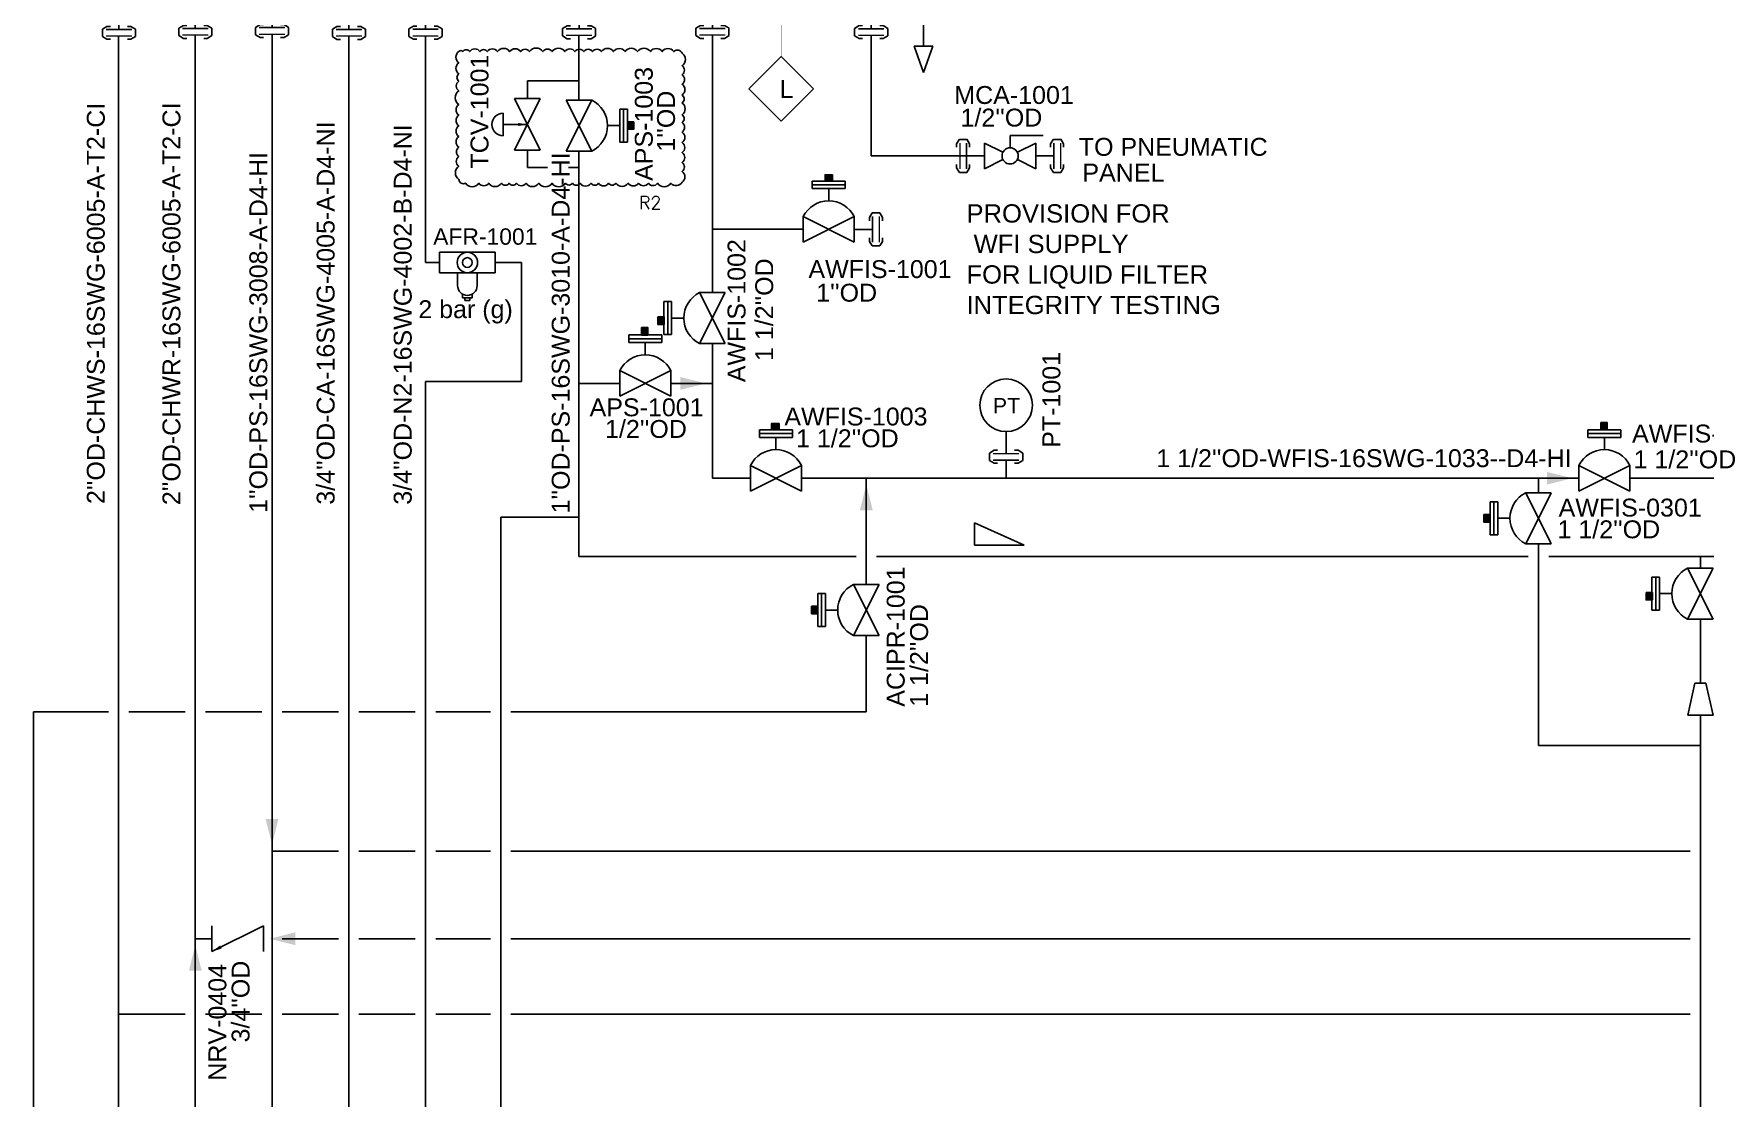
# Model space of a CAD drawing. Header units: millimetres. Extents: x -6754 to 5895, y -4820 to 1016.
# Drawn here: x -2354 to -2027, y -1287.6 to -1079.3 of the extents above; entities that cross this region are included whole.
import ezdxf
from ezdxf.enums import TextEntityAlignment as Align

# ---------------------------------------------------------------- set-up
doc = ezdxf.new("R2010")
doc.units = ezdxf.units.MM
doc.linetypes.add('ACAD_ISO02W100', pattern=[15, 12, -3])
doc.layers.get('0').update_dxf_attribs({"linetype": 'CONTINUOUS'})
for name, color, linetype in [('A---SIGLD-CONN-EL', 7, 'CONTINUOUS'), ('can_move', 7, 'CONTINUOUS'), ('E---INDID-TEXT-25-35', 2, 'CONTINUOUS'), ('P---PLINB-32002', 7, 'CONTINUOUS'), ('P---PLINB-32011', 7, 'CONTINUOUS'), ('P---PLINB-32013', 7, 'CONTINUOUS'), ('P---PLINB-62038', 7, 'CONTINUOUS'), ('P---PLINB-62042', 7, 'CONTINUOUS'), ('P---PLINB-CA046', 7, 'CONTINUOUS'), ('P---PLINB-CA048', 7, 'CONTINUOUS'), ('P---PLINB-CA052', 7, 'CONTINUOUS'), ('P---PLINB-CHWR035', 7, 'CONTINUOUS'), ('P---PLINB-CHWR037', 7, 'CONTINUOUS'), ('P---PLINB-CHWR039', 7, 'CONTINUOUS'), ('P---PLINB-CHWS028', 7, 'CONTINUOUS'), ('P---PLINB-CHWS030', 7, 'CONTINUOUS'), ('P---PLINB-N2042', 7, 'CONTINUOUS'), ('P---PLINB-P342', 7, 'CONTINUOUS'), ('P---PLINB-PS094', 7, 'CONTINUOUS'), ('P---PLINB-PS096', 7, 'CONTINUOUS'), ('P---PLINB-PS102', 7, 'CONTINUOUS'), ('P---PLINB-PS108', 7, 'CONTINUOUS'), ('P---PLINB-PS120', 7, 'CONTINUOUS'), ('P---PLINB-WFIS028', 7, 'CONTINUOUS'), ('P---PLINB-WFIS034', 7, 'CONTINUOUS'), ('P---PLINB-WFIS036', 7, 'CONTINUOUS'), ('P---PLIND-TEXT-25-35', 2, 'CONTINUOUS'), ('P---PREDD-TEXT-18-25', 3, 'CONTINUOUS'), ('P---PVL3D-TEXT-25-35', 2, 'CONTINUOUS'), ('P---PVLSD-TEXT-18-25', 3, 'CONTINUOUS'), ('P---PVLSD-TEXT-25-35', 2, 'CONTINUOUS'), ('P---TANKB-V03', 7, 'CONTINUOUS'), ('P---TANKB-V09', 7, 'CONTINUOUS'), ('P---TANKB-V10', 7, 'CONTINUOUS'), ('VALVE', 6, 'CONTINUOUS')]:
    doc.layers.add(name, color=color, linetype=linetype)
doc.styles.add('ROMANT', font='romant.shx')
doc.styles.get("Standard").update_dxf_attribs({"font": 'arial.ttf'})
doc.dimstyles.get("Standard").update_dxf_attribs({"dimtxt": 2.5, "dimasz": 2.5, "dimexe": 1.25, "dimexo": 0.625, "dimtad": 1, "dimdec": 4, "dimdsep": 46, "dimlunit": 6, "dimtxsty": 'STANDARD', "dimcen": 2.5, "dimadec": 0, "dimazin": 0, "dimtfac": 1, "dimtdec": 4, "dimtmove": 0, "dimatfit": 3, "dimfxl": 1, "dimtolj": 1, "dimtzin": 0, "dimarcsym": 0})

# ---------------------------------------------------------------- blocks, each defined once
blk = doc.blocks.new('ADV')
at = {"color": 6}
blk.add_arc((1709.4, 811.99), 5.59, 26.5651, 153.4349, dxfattribs=at)
at = {"layer": 'VALVE'}
for p, q in [((1706.18, 821.46), (1712.63, 821.46)), ((1706.18, 821.46), (1706.18, 819.98)), ((1706.18, 820.72), (1712.63, 820.72)), ((1712.63, 821.46), (1712.63, 819.98)), ((1706.18, 819.98), (1712.63, 819.98)), ((1709.4, 817.58), (1709.4, 819.98)), ((1704.4, 814.49), (1704.4, 809.49)), ((1714.4, 814.49), (1704.4, 809.49)), ((1704.4, 814.49), (1714.4, 809.49)), ((1714.4, 814.49), (1714.4, 809.49))]:
    blk.add_line(p, q, dxfattribs=at)
blk = doc.blocks.new('phi_15863337301')
at = {"color": 0, "linetype": 'ByBlock'}
blk.add_blockref('ADV', (-1709.4, -811.99), dxfattribs=at)
at = {"flags": 1}
blk.add_attdef('PHI_CONNECTIONPOINT', (-5, 0), '', height=0.1, rotation=180, dxfattribs=at)
for tag, p in [('PHI_INSERTPOINT', (0, 0)), ('PHI_CONNECTIONPOINT', (5, 0))]:
    blk.add_attdef(tag, p, '', height=0.1, dxfattribs=at)
for tag, p in [('PRJ_TAG_B', (-8.12, -5.93)), ('DNCALC', (-3.96, -9.44))]:
    blk.add_attdef(tag, p, '', height=2.5)
blk = doc.blocks.new('KLIHTUKUJHJ')
at = {"color": 6}
for p, q in [((13254.67, 592.87), (13254.67, 588.87)), ((13265.58, 592.87), (13254.67, 592.87)), ((13265.58, 588.87), (13265.58, 592.87)), ((13254.67, 588.87), (13265.58, 588.87)), ((13258.22, 588.87), (13258.22, 586.36)), ((13262.03, 588.87), (13262.03, 586.36)), ((13259.16, 583.95), (13259.16, 584.71)), ((13260.12, 583.95), (13259.16, 583.95)), ((13259.64, 583.42), (13259.64, 583.95)), ((13260.12, 583.42), (13259.64, 583.42)), ((13260.12, 583.95), (13261.08, 583.95)), ((13260.12, 583.42), (13260.6, 583.42)), ((13260.6, 583.42), (13260.6, 583.95)), ((13261.08, 583.95), (13261.08, 584.71))]:
    blk.add_line(p, q, dxfattribs=at)
for radius in [2, 0.957]:
    blk.add_circle((13260.12, 590.87), radius, dxfattribs=at)
blk.add_arc((13260.12, 586.36), 1.91, 180, 0, dxfattribs=at)
blk = doc.blocks.new('phi_15863494286')
at = {"color": 0, "linetype": 'ByBlock'}
blk.add_blockref('KLIHTUKUJHJ', (-13254.67, -590.87), dxfattribs=at)
for tag, p in [('CODE', (0.89, 7.27)), ('PRESSURE', (0.89, 3.31))]:
    blk.add_attdef(tag, p, '', height=3.2)
at = {"flags": 1}
for p, rotation in [((0, 0), 180), ((5.45, -7.45), 270)]:
    blk.add_attdef('PHI_CONNECTIONPOINT', p, '', height=0.1, rotation=rotation, dxfattribs=at)
blk.add_attdef('PHI_CONNECTIONPOINT', (10.9, 0), '', height=0.1, dxfattribs=at)
blk = doc.blocks.new('A$C66D9105F')
at = {"color": 5}
for p, q in [((0, 0), (0, 4.35)), ((9.77, 0), (0, 4.35)), ((0, 0), (9.77, 0))]:
    blk.add_line(p, q, dxfattribs=at)
blk = doc.blocks.new('phi_15863337230')
at = {"color": 0, "linetype": 'ByBlock'}
blk.add_blockref('ADV', (-1709.4, -811.99), dxfattribs=at)
at = {"flags": 1}
blk.add_attdef('PHI_CONNECTIONPOINT', (-5, 0), '', height=0.1, rotation=180, dxfattribs=at)
for tag, p in [('PHI_INSERTPOINT', (0, 0)), ('PHI_CONNECTIONPOINT', (5, 0))]:
    blk.add_attdef(tag, p, '', height=0.1, dxfattribs=at)
for tag, p in [('PRJ_TAG_B', (-8.12, -5.93)), ('DNCALC', (-3.96, -9.44))]:
    blk.add_attdef(tag, p, '', height=2.5)
blk = doc.blocks.new('rgyjryjyfrjfhjgfgj')
at = {"color": 0, "linetype": 'ByBlock'}
for p, q in [((716.48, 396.87), (717.39, 397.41)), ((717.39, 397.41), (718.05, 397.41)), ((722.07, 397.41), (721.4, 397.41)), ((722.97, 396.87), (722.07, 397.41)), ((722.97, 395.42), (722.97, 396.87)), ((716.48, 395.42), (717.39, 394.88)), ((717.39, 394.88), (718.05, 394.88)), ((722.07, 394.88), (721.4, 394.88)), ((722.97, 395.42), (722.07, 394.88))]:
    blk.add_line(p, q, dxfattribs=at)
at = {"color": 6, "linetype": 'ByBlock'}
blk.add_line((719.73, 391.95), (719.73, 395.48), dxfattribs=at)
at = {"color": 1, "linetype": 'ByBlock', "lineweight": 15}
blk.add_lwpolyline([(717.23, 396.8), (722.23, 396.8)], dxfattribs=at)
at = {"color": 6, "linetype": 'ByBlock'}
blk.add_lwpolyline([(717.23, 395.48), (722.23, 395.48)], dxfattribs=at)
blk = doc.blocks.new('phi_15825218758')
at = {"color": 0, "linetype": 'ByBlock'}
blk.add_line((-3.24, 3.47), (-3.24, 4.92), dxfattribs=at)
blk.add_blockref('rgyjryjyfrjfhjgfgj', (-719.73, -391.95), dxfattribs=at)
at = {"flags": 1}
for p, rotation in [((0, 4.85), 90), ((0, 0), 270)]:
    blk.add_attdef('PHI_CONNECTIONPOINT', p, '', height=0.1, rotation=rotation, dxfattribs=at)
blk = doc.blocks.new('phi_158253606254')
at = {"color": 0, "linetype": 'ByBlock'}
blk.add_line((0, 4.27), (0, 0), dxfattribs=at)
blk.add_circle((0, 9.41), 5.14, dxfattribs=at)
blk.add_text('PT', height=3, rotation=359.9879, dxfattribs=at).set_placement((-2.61, 7.83))
blk.add_attdef('PLANT_BMK', (1.5, 15.32), '', height=3.2, rotation=90)
at = {"flags": 1}
for tag in ['PHI_CONNECTIONPOINT', 'PHI_INSERTPOINT']:
    blk.add_attdef(tag, (0, 0), '', height=0.1, rotation=269.9879, dxfattribs=at)
blk = doc.blocks.new('phi_16777523530')
at = {"color": 0, "linetype": 'ByBlock'}
blk.add_blockref('ADV', (-1709.4, -811.99), dxfattribs=at)
at = {"flags": 1}
blk.add_attdef('PHI_CONNECTIONPOINT', (-5, 0), '', height=0.1, rotation=180, dxfattribs=at)
for tag, p in [('PHI_INSERTPOINT', (0, 0)), ('PHI_CONNECTIONPOINT', (5, 0))]:
    blk.add_attdef(tag, p, '', height=0.1, dxfattribs=at)
at = {"color": 7}
for tag, p in [('PRJ_TAG_B', (-12.54, -6.47)), ('DNCALC', (-8.39, -11.88))]:
    blk.add_attdef(tag, p, '', height=3.5, dxfattribs=at)
blk = doc.blocks.new('phi_16777585356')
at = {"color": 0, "linetype": 'ByBlock'}
blk.add_blockref('ADV', (-1709.4, -811.99), dxfattribs=at)
at = {"flags": 1}
blk.add_attdef('PHI_CONNECTIONPOINT', (-5, 0), '', height=0.1, rotation=180, dxfattribs=at)
for tag, p in [('PHI_INSERTPOINT', (0, 0)), ('PHI_CONNECTIONPOINT', (5, 0))]:
    blk.add_attdef(tag, p, '', height=0.1, dxfattribs=at)
at = {"color": 7}
for tag, p in [('PRJ_TAG_B', (-12.54, -6.47)), ('DNCALC', (-8.39, -11.88))]:
    blk.add_attdef(tag, p, '', height=3.5, dxfattribs=at)
blk = doc.blocks.new('phi_16777588337')
at = {"color": 0, "linetype": 'ByBlock'}
blk.add_blockref('ADV', (-1709.4, -811.99), dxfattribs=at)
at = {"flags": 1}
blk.add_attdef('PHI_CONNECTIONPOINT', (-5, 0), '', height=0.1, rotation=180, dxfattribs=at)
for tag, p in [('PHI_INSERTPOINT', (0, 0)), ('PHI_CONNECTIONPOINT', (5, 0))]:
    blk.add_attdef(tag, p, '', height=0.1, dxfattribs=at)
at = {"color": 7}
for tag, p in [('PRJ_TAG_B', (-12.54, -6.47)), ('DNCALC', (-8.39, -11.88))]:
    blk.add_attdef(tag, p, '', height=3.5, dxfattribs=at)
blk = doc.blocks.new('phi_16777588438')
at = {"color": 0, "linetype": 'ByBlock'}
blk.add_blockref('ADV', (-1709.4, -811.99), dxfattribs=at)
at = {"flags": 1}
blk.add_attdef('PHI_CONNECTIONPOINT', (-5, 0), '', height=0.1, rotation=180, dxfattribs=at)
for tag, p in [('PHI_INSERTPOINT', (0, 0)), ('PHI_CONNECTIONPOINT', (5, 0))]:
    blk.add_attdef(tag, p, '', height=0.1, dxfattribs=at)
at = {"color": 7}
for tag, p in [('PRJ_TAG_B', (-12.54, -6.47)), ('DNCALC', (-8.39, -11.88))]:
    blk.add_attdef(tag, p, '', height=3.5, dxfattribs=at)
blk = doc.blocks.new('A$C25422821')
at = {"color": 6}
blk.add_line((15.86, 9.01), (15.86, 3.61), dxfattribs=at)
at = {"layer": 'VALVE', "color": 6}
for p, q in [((0, 12.63), (0, 0)), ((0, 12.63), (15.86, 9.01)), ((15.86, 3.61), (0, 0))]:
    blk.add_line(p, q, dxfattribs=at)
blk = doc.blocks.new('phi_15825407484')
at = {"color": 0, "linetype": 'ByBlock', "xscale": 0.3945994, "yscale": 0.3945994, "zscale": 0.3945994}
blk.add_blockref('A$C25422821', (-6.26, -2.49), dxfattribs=at)
at = {"flags": 1}
for tag in ['PHI_CONNECTIONPOINT', 'PHI_INSERTPOINT']:
    blk.add_attdef(tag, (-6.26, 0), '', height=0.1, rotation=180, dxfattribs=at)
blk.add_attdef('PHI_CONNECTIONPOINT', (0, 0), '', height=0.1, dxfattribs=at)
blk.add_attdef('SPECRED', (-9.78, -6.17), '', height=2.5)
blk = doc.blocks.new('A$C62b4f8cb')
for p, q in [((6.32, 12.61), (0, 6.31)), ((6.32, 12.61), (12.65, 6.31)), ((6.32, 0), (0, 6.31)), ((6.32, 0), (12.65, 6.31))]:
    blk.add_line(p, q)
blk = doc.blocks.new('1')
at = {"layer": 'VALVE'}
for p, q in [((3959.69, 2198.34), (3959.69, 2185.72)), ((3984.95, 2198.34), (3959.69, 2185.72)), ((3959.69, 2198.34), (3984.95, 2185.72)), ((3984.95, 2198.34), (3984.95, 2185.72))]:
    blk.add_line(p, q, dxfattribs=at)
blk = doc.blocks.new('A$C6E826E96')
at = {"color": 6}
blk.add_arc((12.63, 18.17), 5.52, 0, 180, dxfattribs=at)
at = {"layer": 'VALVE', "color": 6}
for p, q in [((12.63, 18.17), (7.1, 18.17)), ((12.63, 6.31), (12.63, 18.17)), ((12.63, 18.17), (18.15, 18.17))]:
    blk.add_line(p, q, dxfattribs=at)
at = {"color": 6}
blk.add_blockref('1', (-3959.69, -2185.72), dxfattribs=at)
blk = doc.blocks.new('A$C78A36761')
blk.add_solid([(11.88, 10.81), (13.38, 10.81), (12.63, 6.31)])
blk.add_blockref('A$C6E826E96', (0, 0))
blk = doc.blocks.new('MBV')
at = {"color": 6}
for p, q in [((3292.67, 992.06), (3292.67, 994.45)), ((3292.67, 994.45), (3299.13, 994.45))]:
    blk.add_line(p, q, dxfattribs=at)
blk.add_circle((3292.67, 990.47), 1.58, dxfattribs=at)
at = {"layer": 'VALVE'}
for p, q in [((3287.67, 992.97), (3287.67, 987.97)), ((3287.67, 992.97), (3291.25, 991.18)), ((3297.67, 992.97), (3294.09, 991.18)), ((3297.67, 992.97), (3297.67, 987.97)), ((3291.25, 989.76), (3287.67, 987.97)), ((3294.09, 989.76), (3297.67, 987.97))]:
    blk.add_line(p, q, dxfattribs=at)
blk = doc.blocks.new('phi_15863301206')
at = {"color": 0, "linetype": 'ByBlock'}
blk.add_blockref('MBV', (-3292.67, -990.47), dxfattribs=at)
at = {"flags": 1}
blk.add_attdef('PHI_CONNECTIONPOINT', (-5, 0), '', height=0.1, rotation=180, dxfattribs=at)
for tag, p in [('PHI_INSERTPOINT', (0, 0)), ('PHI_CONNECTIONPOINT', (5, 0))]:
    blk.add_attdef(tag, p, '', height=0.1, dxfattribs=at)
for tag, p in [('PRJ_TAG_B', (-9.97, -5.83)), ('DNCALC', (-5.85, -9.37))]:
    blk.add_attdef(tag, p, '', height=2.5)
blk = doc.blocks.new('A$C73A0612B')
at = {"layer": 'VALVE'}
for p, q in [((0, 12.63), (0, 0)), ((25.25, 12.63), (25.25, 0))]:
    blk.add_line(p, q, dxfattribs=at)
at = {"color": 6}
blk.add_leader([(25.25, 12.63), (0, 0)], dimstyle='STANDARD', override={"dimasz": 5}, dxfattribs=at)
blk = doc.blocks.new('phi_15826258899')
at = {"color": 0, "linetype": 'ByBlock', "xscale": 0.4, "yscale": 0.4, "zscale": 0.4}
blk.add_blockref('A$C73A0612B', (-5.05, -2.53), dxfattribs=at)
at = {"flags": 1}
blk.add_attdef('PHI_CONNECTIONPOINT', (-5.05, 0), '', height=0.1, rotation=180, dxfattribs=at)
for tag, p in [('PHI_INSERTPOINT', (0, 0)), ('PHI_CONNECTIONPOINT', (5.05, 0))]:
    blk.add_attdef(tag, p, '', height=0.1, dxfattribs=at)
for tag, p in [('TAG_PRJ', (-5.8, -5.6)), ('CODE', (-3.82, -8.78)), ('DNCALC', (-3.82, -12.17))]:
    blk.add_attdef(tag, p, '', height=2.5)

msp = doc.modelspace()

# ---------------------------------------------------------------- hatches: boundary and pattern name
h = msp.add_hatch(color=1)
h.dxf.hatch_style = 1
h.paths.add_polyline_path([(-2237.86, -1098.03), (-2237.86, -1096.58), (-2236.62, -1096.58), (-2236.62, -1098.03)])
h = msp.add_hatch(color=1)
h.dxf.hatch_style = 1
h.paths.add_polyline_path([(-2199.2, -1106.91), (-2199.2, -1108.15), (-2197.75, -1108.15), (-2197.75, -1106.91)])
h = msp.add_hatch(color=1)
h.dxf.hatch_style = 1
h.paths.add_polyline_path([(-2235.09, -1138.26), (-2233.85, -1138.26), (-2233.85, -1136.81), (-2235.09, -1136.81)])
h = msp.add_hatch(color=1)
h.dxf.hatch_style = 1
h.paths.add_polyline_path([(-2230.69, -1136.17), (-2230.69, -1134.73), (-2231.93, -1134.73), (-2231.93, -1136.17)])
h = msp.add_hatch(color=1)
h.dxf.hatch_style = 1
h.paths.add_polyline_path([(-2209.65, -1155.56), (-2209.65, -1156.8), (-2208.2, -1156.8), (-2208.2, -1155.56)])
h = msp.add_hatch(color=1)
h.dxf.hatch_style = 1
h.paths.add_polyline_path([(-2047.54, -1156.8), (-2046.3, -1156.8), (-2046.3, -1155.36), (-2047.54, -1155.36)])
h = msp.add_hatch(color=1)
h.dxf.hatch_style = 1
h.paths.add_polyline_path([(-2070.4, -1174.83), (-2069.16, -1174.83), (-2069.16, -1173.38), (-2070.4, -1173.38)])
h = msp.add_hatch(color=1)
h.dxf.hatch_style = 1
h.paths.add_polyline_path([(-2038.67, -1190.07), (-2037.43, -1190.07), (-2037.43, -1188.62), (-2038.67, -1188.62)])
h = msp.add_hatch(color=1)
h.dxf.hatch_style = 1
h.paths.add_polyline_path([(-2201.84, -1192.76), (-2200.61, -1192.76), (-2200.61, -1191.31), (-2201.84, -1191.31)])

# ---------------------------------------------------------------- linework, layer by layer
at = {"color": 1}
msp.add_lwpolyline([(-2270.81, -1082.82, 0.520567), (-2270.81, -1085.02, 0.520567), (-2270.81, -1087.17, 0.520567), (-2270.81, -1088.62, 0.520567), (-2270.81, -1090.52, 0.520567), (-2270.81, -1093.18, 0.520567), (-2270.81, -1095.25, 0.520567), (-2270.81, -1097.33, 0.520567), (-2270.81, -1099.44, 0.520567), (-2270.81, -1101.52, 0.520567), (-2270.81, -1103.37, 0.520567), (-2270.81, -1105.26, 0.520567), (-2270.81, -1107.84, 0.520567), (-2269.5, -1108.58, 0.520567), (-2266.88, -1108.58, 0.520567), (-2264.96, -1108.58, 0.520567), (-2262.48, -1108.58, 0.520567), (-2260.98, -1108.58, 0.520567), (-2259.52, -1108.58, 0.520567), (-2257.67, -1108.58, 0.520567), (-2255.18, -1108.58, 0.520567), (-2252.59, -1108.58, 0.520567), (-2249.95, -1108.58, 0.520567), (-2248.58, -1108.58, 0.520567), (-2247.1, -1108.58, 0.520567), (-2244.96, -1108.58, 0.520567), (-2243.49, -1108.58, 0.520567), (-2241.53, -1108.58, 0.520567), (-2240.11, -1108.58, 0.520567), (-2237.69, -1108.58, 0.520567), (-2235.66, -1108.58, 0.520567), (-2233.75, -1108.58, 0.520567), (-2231.96, -1108.58, 0.520567), (-2229.37, -1108.58, 0.520567), (-2227.15, -1108.36, 0.520567), (-2227.15, -1106.28, 0.520567), (-2227.15, -1104.52, 0.520567), (-2227.15, -1102.57, 0.520567), (-2227.15, -1100.63, 0.520567), (-2227.15, -1098.56, 0.520567), (-2227.15, -1096.71, 0.520567), (-2227.15, -1095.19, 0.520567), (-2227.15, -1092.9, 0.520567), (-2227.15, -1091.33, 0.520567), (-2227.15, -1089.22, 0.520567), (-2227.15, -1087.38, 0.520567), (-2227.15, -1085.6, 0.520567), (-2227.15, -1083.14, 0.520567), (-2228.78, -1082.82, 0.520567), (-2231.05, -1082.82, 0.520567), (-2233.35, -1082.82, 0.520567), (-2235.88, -1082.82, 0.520567), (-2238.3, -1082.82, 0.520567), (-2240.56, -1082.82, 0.520567), (-2242.9, -1082.82, 0.520567), (-2244.66, -1082.82, 0.520567), (-2246.36, -1082.82, 0.520567), (-2248.1, -1082.82, 0.520567), (-2250.06, -1082.82, 0.520567), (-2252.58, -1082.82, 0.520567), (-2254.37, -1082.82, 0.520567), (-2257, -1082.82, 0.520567), (-2258.71, -1082.82, 0.520567), (-2260.87, -1082.82, 0.520567), (-2263.24, -1082.82, 0.520567), (-2265.24, -1082.82, 0.520567), (-2266.69, -1082.82, 0.520567), (-2268.68, -1082.82, 0.520567), (-2270.04, -1082.82, 0.520567)], format="xyb", close=True, dxfattribs=at)
for points in [[(-2236.62, -1096.58), (-2237.86, -1096.58), (-2237.86, -1098.03), (-2236.62, -1098.03)], [(-2197.75, -1106.91), (-2197.75, -1108.15), (-2199.2, -1108.15), (-2199.2, -1106.91)], [(-2235.09, -1136.81), (-2233.85, -1136.81), (-2233.85, -1138.26), (-2235.09, -1138.26)], [(-2231.93, -1134.73), (-2230.69, -1134.73), (-2230.69, -1136.17), (-2231.93, -1136.17)], [(-2208.2, -1155.56), (-2208.2, -1156.8), (-2209.65, -1156.8), (-2209.65, -1155.56)], [(-2047.54, -1155.36), (-2046.3, -1155.36), (-2046.3, -1156.8), (-2047.54, -1156.8)], [(-2070.4, -1173.38), (-2069.16, -1173.38), (-2069.16, -1174.83), (-2070.4, -1174.83)], [(-2038.67, -1188.62), (-2037.43, -1188.62), (-2037.43, -1190.07), (-2038.67, -1190.07)], [(-2201.84, -1191.31), (-2200.61, -1191.31), (-2200.61, -1192.76), (-2201.84, -1192.76)]]:
    msp.add_lwpolyline(points, close=True, dxfattribs=at)
at = {"layer": 'A---SIGLD-CONN-EL', "color": 5, "linetype": 'ACAD_ISO02W100', "const_width": 0.1}
msp.add_lwpolyline([(-2207.78, -1020.18), (-2207.78, -1083.8)], dxfattribs=at)
at = {"layer": 'can_move'}
for p, q in [((-2179.94, -1076.39), (-2179.94, -1081.78)), ((-2181.76, -1081.78), (-2178.12, -1081.78)), ((-2181.76, -1081.78), (-2179.94, -1086.94)), ((-2178.12, -1081.78), (-2179.94, -1086.94))]:
    msp.add_line(p, q, dxfattribs=at)
at = {"layer": 'P---PLINB-32002', "color": 32, "linetype": 'Continuous', "ltscale": 0.1}
for p, q in [((-2247.33, -1088.56), (-2257.4, -1088.56)), ((-2257.4, -1088.56), (-2257.4, -1092.03)), ((-2257.4, -1102.13), (-2257.4, -1105.47)), ((-2257.4, -1105.47), (-2253.5, -1105.47)), ((-2249.35, -1105.47), (-2247.33, -1105.47))]:
    msp.add_line(p, q, dxfattribs=at)
msp.add_lwpolyline([(-2247.33, -1079.72), (-2247.33, -1092.31)], dxfattribs=at)
at = {"layer": 'P---PLINB-32011', "color": 32, "linetype": 'Continuous', "ltscale": 0.1}
for points in [[(-2247.33, -1079.72), (-2247.33, -1092.31)], [(-2247.32, -1097.08), (-2247.32, -1097.31)], [(-2247.33, -1102.31), (-2247.33, -1147.72)], [(-2247.33, -1147.72), (-2247.33, -1173.88)], [(-2247.33, -1173.88), (-2247.33, -1181.58)], [(-2247.33, -1181.58), (-2193.14, -1181.58)], [(-2189.14, -1181.58), (-2061.7, -1181.58)], [(-2057.7, -1181.58), (-2028.05, -1181.58)], [(-2028.05, -1181.58), (-1626.53, -1181.58)]]:
    msp.add_lwpolyline(points, dxfattribs=at)
at = {"layer": 'P---PLINB-32013', "color": 32, "linetype": 'Continuous', "ltscale": 0.1}
for points in [[(-2028.05, -1183.84), (-2028.05, -1181.58)], [(-2028.05, -1206.36), (-2028.05, -1193.84)], [(-2028.05, -1213.61), (-2028.05, -1212.62)]]:
    msp.add_lwpolyline(points, dxfattribs=at)
at = {"layer": 'P---PLINB-62038', "color": 62, "linetype": 'Continuous', "ltscale": 0.1}
for points in [[(-2191.14, -1211.96), (-2191.14, -1197.04)], [(-2353.98, -1742.25), (-2353.98, -1211.96)], [(-2353.98, -1211.96), (-2339.33, -1211.96)], [(-2335.33, -1211.96), (-2324.33, -1211.96)], [(-2320.33, -1211.96), (-2309.33, -1211.96)], [(-2305.33, -1211.96), (-2294.33, -1211.96)], [(-2290.33, -1211.96), (-2279.33, -1211.96)], [(-2275.33, -1211.96), (-2264.61, -1211.96)], [(-2260.61, -1211.96), (-2191.14, -1211.96)]]:
    msp.add_lwpolyline(points, dxfattribs=at)
at = {"layer": 'P---PLINB-62042', "color": 62, "linetype": 'Continuous', "ltscale": 0.1}
msp.add_lwpolyline([(-2191.14, -1187.04), (-2191.14, -1166.27)], dxfattribs=at)
at = {"layer": 'P---PLINB-62042', "color": 62, "linetype": 'ByBlock'}
msp.add_solid([(-2191.14, -1167.52), (-2189.89, -1172.52), (-2192.39, -1172.52)], dxfattribs=at)
at = {"layer": 'P---PLINB-CA046', "color": 152, "linetype": 'Continuous', "ltscale": 0.1}
msp.add_lwpolyline([(-2292.33, -1079.85), (-2292.33, -1336.39)], dxfattribs=at)
at = {"layer": 'P---PLINB-CA052', "color": 152, "linetype": 'Continuous', "ltscale": 0.1}
for points in [[(-2190.21, -1079.67), (-2190.21, -1103.23)], [(-2190.21, -1103.23), (-2171.56, -1103.23)]]:
    msp.add_lwpolyline(points, dxfattribs=at)
at = {"layer": 'P---PLINB-CHWR035', "color": 5, "linetype": 'Continuous', "ltscale": 0.1}
msp.add_lwpolyline([(-2322.33, -1256.33), (-2322.33, -1079.65)], dxfattribs=at)
at = {"layer": 'P---PLINB-CHWR037', "color": 5, "linetype": 'Continuous', "ltscale": 0.1}
for points in [[(-2319.14, -1256.33), (-2322.33, -1256.33)], [(-2309.03, -1256.33), (-2309.03, -1256.33)], [(-2294.33, -1256.33), (-2305.33, -1256.33)], [(-2279.33, -1256.33), (-2290.33, -1256.33)], [(-2264.61, -1256.33), (-2275.33, -1256.33)], [(-2030.06, -1256.36), (-2260.61, -1256.33)]]:
    msp.add_lwpolyline(points, dxfattribs=at)
at = {"layer": 'P---PLINB-CHWR037', "color": 5, "linetype": 'ByBlock'}
msp.add_solid([(-2307.78, -1256.33), (-2302.78, -1255.08), (-2302.78, -1257.58)], dxfattribs=at)
at = {"layer": 'P---PLINB-CHWR039', "color": 5, "linetype": 'Continuous', "ltscale": 0.1}
msp.add_lwpolyline([(-2322.33, -1328.86), (-2322.33, -1256.33)], dxfattribs=at)
at = {"layer": 'P---PLINB-CHWR039', "color": 5, "linetype": 'ByBlock'}
msp.add_solid([(-2322.33, -1257.58), (-2321.08, -1262.58), (-2323.58, -1262.58)], dxfattribs=at)
at = {"layer": 'P---PLINB-CHWS028', "color": 5, "linetype": 'Continuous', "ltscale": 0.1}
for points in [[(-2337.33, -1079.81), (-2337.33, -1271.05)], [(-2337.33, -1271.05), (-2337.33, -1328.74)]]:
    msp.add_lwpolyline(points, dxfattribs=at)
at = {"layer": 'P---PLINB-CHWS030', "color": 5, "linetype": 'Continuous', "ltscale": 0.1}
for points in [[(-2337.33, -1271.05), (-2324.33, -1271.05)], [(-2320.33, -1271.05), (-2309.33, -1271.05)], [(-2305.33, -1271.05), (-2294.33, -1271.05)], [(-2290.33, -1271.05), (-2279.33, -1271.05)], [(-2275.33, -1271.05), (-2264.61, -1271.05)], [(-2260.61, -1271.05), (-2030.06, -1271.05)]]:
    msp.add_lwpolyline(points, dxfattribs=at)
at = {"layer": 'P---PLINB-N2042', "color": 150, "linetype": 'Continuous', "ltscale": 0.1}
for points in [[(-2277.33, -1079.79), (-2277.33, -1124.08)], [(-2277.33, -1124.08), (-2274.59, -1124.08)], [(-2263.69, -1124.08), (-2258.57, -1124.08)], [(-2258.57, -1124.08), (-2258.57, -1147.34)], [(-2258.57, -1147.34), (-2277.33, -1147.34)], [(-2277.33, -1147.34), (-2277.33, -1318.34)]]:
    msp.add_lwpolyline(points, dxfattribs=at)
at = {"layer": 'P---PLINB-P342', "color": 92, "linetype": 'Continuous', "ltscale": 0.1}
msp.add_lwpolyline([(-2221.23, -1117.54), (-2203.48, -1117.54)], dxfattribs=at)
at = {"layer": 'P---PLINB-PS094', "color": 32, "linetype": 'Continuous', "ltscale": 0.1}
for points in [[(-2307.33, -1079.47), (-2307.33, -1239.18)], [(-2307.33, -1239.18), (-2307.33, -1685.68)]]:
    msp.add_lwpolyline(points, dxfattribs=at)
at = {"layer": 'P---PLINB-PS094', "color": 32, "linetype": 'ByBlock'}
msp.add_solid([(-2307.33, -1237.93), (-2308.58, -1232.93), (-2306.08, -1232.93)], dxfattribs=at)
at = {"layer": 'P---PLINB-PS096', "color": 32, "linetype": 'Continuous', "ltscale": 0.1}
for points in [[(-2307.33, -1239.18), (-2294.33, -1239.18)], [(-2290.33, -1239.18), (-2279.33, -1239.18)], [(-2275.33, -1239.18), (-2264.61, -1239.18)], [(-2260.61, -1239.18), (-2030.06, -1239.18)]]:
    msp.add_lwpolyline(points, dxfattribs=at)
at = {"layer": 'P---PLINB-PS102', "color": 32, "linetype": 'Continuous', "ltscale": 0.1}
msp.add_lwpolyline([(-2028.06, -1212.62), (-2028.06, -1516.34)], dxfattribs=at)
at = {"layer": 'P---PLINB-PS108', "color": 32, "linetype": 'Continuous', "ltscale": 0.1}
for points in [[(-2247.33, -1173.88), (-2262.61, -1173.88)], [(-2262.61, -1173.88), (-2262.61, -1299.2)]]:
    msp.add_lwpolyline(points, dxfattribs=at)
at = {"layer": 'P---PLINB-PS120', "color": 32, "linetype": 'Continuous', "ltscale": 0.1}
for points in [[(-2247.33, -1147.72), (-2239.35, -1147.72)], [(-2229.35, -1147.72), (-2221.23, -1147.72)]]:
    msp.add_lwpolyline(points, dxfattribs=at)
at = {"layer": 'P---PLINB-PS120', "color": 32, "linetype": 'ByBlock'}
msp.add_solid([(-2222.48, -1147.72), (-2227.48, -1148.97), (-2227.48, -1146.47)], dxfattribs=at)
at = {"layer": 'P---PLINB-WFIS028', "color": 92, "linetype": 'Continuous', "ltscale": 0.1}
for points in [[(-2221.23, -1079.65), (-2221.23, -1117.54)], [(-2221.23, -1117.54), (-2221.23, -1129.95)], [(-2221.23, -1139.95), (-2221.23, -1147.72)], [(-2221.23, -1147.72), (-2221.23, -1166.27)], [(-2221.23, -1166.27), (-2213.81, -1166.27)], [(-2203.81, -1166.27), (-2202.19, -1166.27)]]:
    msp.add_lwpolyline(points, dxfattribs=at)
at = {"layer": 'P---PLINB-WFIS034', "color": 92, "linetype": 'Continuous', "ltscale": 0.1}
for points in [[(-2202.19, -1166.27), (-2191.14, -1166.27)], [(-2191.14, -1166.27), (-2163.8, -1166.27)], [(-2163.8, -1166.27), (-2138.24, -1166.27)], [(-2138.24, -1166.27), (-2059.7, -1166.27)], [(-2059.7, -1166.27), (-2051.82, -1166.27)], [(-2041.82, -1166.27), (-1624.53, -1166.27)]]:
    msp.add_lwpolyline(points, dxfattribs=at)
at = {"layer": 'P---PLINB-WFIS034', "color": 5, "linetype": 'ByBlock'}
msp.add_solid([(-2053.07, -1166.27), (-2058.07, -1167.52), (-2058.07, -1165.02)], dxfattribs=at)
at = {"layer": 'P---PLINB-WFIS036', "color": 92, "linetype": 'Continuous', "ltscale": 0.1}
for points in [[(-2059.7, -1166.27), (-2059.7, -1169.1)], [(-2059.7, -1179.1), (-2059.7, -1218.53)], [(-2059.7, -1218.53), (-2028.06, -1218.53)]]:
    msp.add_lwpolyline(points, dxfattribs=at)

# ---------------------------------------------------------------- block references
at = {"color": 8, "rotation": 180}
for p in [(-2337.27, -1074.96), (-2322.33, -1074.79), (-2307.33, -1074.62), (-2292.29, -1074.99), (-2277.32, -1074.94), (-2247.3, -1074.86), (-2221.23, -1074.79), (-2190.19, -1074.82)]:
    msp.add_blockref('phi_15825218758', p, dxfattribs=at)
for name, p in [('A$C62b4f8cb', (-2214.1, -1096.41)), ('A$C66D9105F', (-2170.01, -1179.33))]:
    msp.add_blockref(name, p)
at = {"xscale": -0.4, "yscale": 0.4, "zscale": 0.4, "rotation": 90}
msp.add_blockref('A$C78A36761', (-2254.88, -1092.03), dxfattribs=at)
at = {"layer": 'P---PLINB-32013'}
ref = msp.add_blockref('phi_15825407484', (-2028.05, -1206.36), dxfattribs=dict(at, xscale=-1, rotation=270))
ref.add_attrib('SPECRED', "1''OD/11/2''OD", dxfattribs={"layer": 'P---PREDD-TEXT-18-25', "color": 7, "height": 3.5}).set_placement((-1990.74, -1208.46), align=Align.TOP_RIGHT)
at = {"layer": 'P---PLINB-CA048', "xscale": -1, "rotation": 90}
msp.add_blockref('phi_15825218758', (-2168.02, -1103.23), dxfattribs=at)
at = {"layer": 'P---PLINB-CA048', "rotation": 270}
msp.add_blockref('phi_15825218758', (-2158.02, -1103.23), dxfattribs=at)
at = {"layer": 'P---PLINB-CHWR037'}
ref = msp.add_blockref('phi_15826258899', (-2314.08, -1256.33), dxfattribs=dict(at, rotation=180))
ref.add_attrib('CODE', 'NRV-0404', dxfattribs={"layer": 'P---PVLSD-TEXT-18-25', "color": 7, "height": 3.5, "rotation": 90}).set_placement((-2319.76, -1261.26), align=Align.TOP_RIGHT)
ref.add_attrib('DNCALC', "3/4''OD", dxfattribs={"layer": 'P---PVLSD-TEXT-18-25', "color": 7, "height": 3.5, "rotation": 90}).set_placement((-2315.23, -1260.62), align=Align.TOP_RIGHT)
at = {"layer": 'P---PLINB-N2042'}
ref = msp.add_blockref('phi_15863494286', (-2274.59, -1124.08), dxfattribs=at)
ref.add_attrib('CODE', 'AFR-1001', (-2275.82, -1120.6), dxfattribs={"layer": 'P---PVL3D-TEXT-25-35', "color": 7, "height": 3.2})
at = {"layer": 'P---PLINB-WFIS034', "rotation": 270}
msp.add_blockref('phi_15825218758', (-2193.44, -1117.61), dxfattribs=at)
at = {"layer": 'P---PLINB-WFIS034'}
ref = msp.add_blockref('phi_158253606254', (-2163.8, -1161.41), dxfattribs=at)
ref.add_attrib('PLANT_BMK', 'PT-1001', (-2153.2, -1160.32), dxfattribs={"layer": 'E---INDID-TEXT-25-35', "color": 7, "height": 3.5, "rotation": 90})
msp.add_blockref('phi_15825218758', (-2163.8, -1166.27), dxfattribs=at)
at = {"layer": 'P---TANKB-V03', "extrusion": (-4.68864e-32, 1.22465e-16, -1)}
ref = msp.add_blockref('phi_16777588337', (2059.7, -1174.1), dxfattribs=dict(at, rotation=270))
ref.add_attrib('DNCALC', "1 1/2''OD", (-2055.99, -1178.01), dxfattribs={"layer": 'P---PVLSD-TEXT-25-35', "color": 7, "height": 3.5})
ref.add_attrib('PRJ_TAG_B', 'AWFIS-0301', (-2055.77, -1173.76), dxfattribs={"layer": 'P---PVLSD-TEXT-25-35', "color": 7, "height": 3.5})
at = {"layer": 'P---TANKB-V03'}
ref = msp.add_blockref('phi_16777588438', (-2028.05, -1188.84), dxfattribs=dict(at, rotation=90.00000000000001))
ref.add_attrib('DNCALC', "1''OD", (-2017.23, -1203.93), dxfattribs={"layer": 'P---PVLSD-TEXT-25-35', "color": 7, "height": 3.5, "rotation": 90})
ref.add_attrib('PRJ_TAG_B', 'APS-0301', (-2021.58, -1203.75), dxfattribs={"layer": 'P---PVLSD-TEXT-25-35', "color": 7, "height": 3.5, "rotation": 90})
at = {"layer": 'P---TANKB-V09', "extrusion": (-2.44929e-16, 1.22465e-16, -1)}
ref = msp.add_blockref('phi_16777523530', (2247.33, -1097.31), dxfattribs=dict(at, xscale=-1, rotation=90))
ref.add_attrib('DNCALC', "1''OD", (-2228.55, -1102.39), dxfattribs={"layer": 'P---PVLSD-TEXT-25-35', "color": 7, "height": 3.5, "rotation": 90})
ref.add_attrib('PRJ_TAG_B', 'APS-1003', (-2232.89, -1108.12), dxfattribs={"layer": 'P---PVLSD-TEXT-25-35', "color": 7, "height": 3.5, "rotation": 90})
at = {"layer": 'P---TANKB-V10'}
ref = msp.add_blockref('phi_15863301206', (-2163.02, -1103.23), dxfattribs=at)
ref.add_attrib('DNCALC', "1/2''OD", (-2172.72, -1097.49), dxfattribs={"layer": 'P---PVLSD-TEXT-18-25', "color": 7, "height": 3.5})
ref.add_attrib('PRJ_TAG_B', 'MCA-1001', (-2173.93, -1093.07), dxfattribs={"layer": 'P---PVLSD-TEXT-18-25', "color": 7, "height": 3.5})
ref = msp.add_blockref('phi_15863337301', (-2198.48, -1117.61), dxfattribs=at)
ref.add_attrib('DNCALC', "1''OD", (-2200.94, -1131.73), dxfattribs={"layer": 'P---PVLSD-TEXT-18-25', "color": 7, "height": 3.5})
ref.add_attrib('PRJ_TAG_B', 'AWFIS-1001', (-2202.45, -1127.12), dxfattribs={"layer": 'P---PVLSD-TEXT-18-25', "color": 7, "height": 3.5})
at = {"layer": 'P---TANKB-V10', "extrusion": (2.44929e-16, 1.22465e-16, -1)}
ref = msp.add_blockref('phi_16777523530', (2221.23, -1134.95), dxfattribs=dict(at, rotation=270))
ref.add_attrib('DNCALC', "1 1/2''OD", (-2209.35, -1143.34), dxfattribs={"layer": 'P---PVLSD-TEXT-25-35', "color": 7, "height": 3.5, "rotation": 90})
ref.add_attrib('PRJ_TAG_B', 'AWFIS-1002', (-2214.76, -1147.49), dxfattribs={"layer": 'P---PVLSD-TEXT-25-35', "color": 7, "height": 3.5, "rotation": 90})
at = {"layer": 'P---TANKB-V10'}
ref = msp.add_blockref('phi_15863337230', (-2234.35, -1147.72), dxfattribs=at)
ref.add_attrib('DNCALC', "1/2''OD", (-2242.22, -1158.38), dxfattribs={"layer": 'P---PVLSD-TEXT-18-25', "color": 7, "height": 3.5})
ref.add_attrib('PRJ_TAG_B', 'APS-1001', (-2245.24, -1154.15), dxfattribs={"layer": 'P---PVLSD-TEXT-18-25', "color": 7, "height": 3.5})
ref = msp.add_blockref('phi_15863337301', (-2208.81, -1166.27), dxfattribs=at)
ref.add_attrib('DNCALC', "1 1/2''OD", (-2204.87, -1160.21), dxfattribs={"layer": 'P---PVLSD-TEXT-18-25', "color": 7, "height": 3.5})
ref.add_attrib('PRJ_TAG_B', 'AWFIS-1003', (-2207.15, -1155.95), dxfattribs={"layer": 'P---PVLSD-TEXT-18-25', "color": 7, "height": 3.5})
ref = msp.add_blockref('phi_16777585356', (-2046.82, -1166.27), dxfattribs=at)
ref.add_attrib('DNCALC', "1 1/2''OD", (-2041.12, -1164.33), dxfattribs={"layer": 'P---PVLSD-TEXT-25-35', "color": 7, "height": 3.5})
ref.add_attrib('PRJ_TAG_B', 'AWFIS-1004', (-2041.41, -1159.28), dxfattribs={"layer": 'P---PVLSD-TEXT-25-35', "color": 7, "height": 3.5})
ref = msp.add_blockref('phi_15863337301', (-2191.14, -1192.04), dxfattribs=dict(at, rotation=90.00000000000001))
ref.add_attrib('DNCALC', "1 1/2''OD", (-2179.07, -1210.96), dxfattribs={"layer": 'P---PVLSD-TEXT-18-25', "color": 7, "height": 3.5, "rotation": 90})
ref.add_attrib('PRJ_TAG_B', 'ACIPR-1001', (-2183.64, -1210.96), dxfattribs={"layer": 'P---PVLSD-TEXT-18-25', "color": 7, "height": 3.5, "rotation": 90})

# ---------------------------------------------------------------- texts
at = {"lineweight": 13}
for s, p in [('TO PNEUMATIC', (-2149.59, -1103.21)), ('PANEL', (-2148.88, -1108.24))]:
    msp.add_text(s, height=3.5, dxfattribs=at).set_placement(p)
at = {"insert": (-2208.1, -1088.39), "char_height": 3.5, "attachment_point": 1}
msp.add_mtext_dynamic_manual_height_columns('L', width=3.7845, gutter_width=12.5, heights=[-3.5], dxfattribs=at)
at = {"insert": (-2235.6, -1111.13), "char_height": 2.5, "attachment_point": 1, "style": 'ROMANT'}
msp.add_mtext_dynamic_manual_height_columns('R2', width=2.6741, gutter_width=12.5, heights=[-2.5], dxfattribs=at)
at = {"color": 1, "insert": (-2171.55, -1112.69), "char_height": 3.5805, "width": 128.7372, "attachment_point": 1}
msp.add_mtext('PROVISION FOR\\P WFI SUPPLY \\PFOR LIQUID FILTER \\PINTEGRITY TESTING ', dxfattribs=at)
at = {"lineweight": 13, "insert": (-2290.14, -1131.46), "char_height": 3.5, "width": 41.2981, "attachment_point": 1}
msp.add_mtext('\\pxqc;2 bar (g)', dxfattribs=at)
at = {"layer": 'P---PLIND-TEXT-25-35', "color": 7}
for s, p in [("2''OD-CHWS-16SWG-6005-A-T2-CI", (-2340.04, -1171.31)), ("2''OD-CHWR-16SWG-6005-A-T2-CI", (-2325.25, -1171.53)), ("3/4''OD-CA-16SWG-4005-A-D4-NI", (-2295.1, -1171.44)), ("3/4''OD-N2-16SWG-4002-B-D4-NI", (-2280.03, -1171.44)), ("1''OD-PS-16SWG-3008-A-D4-HI", (-2308.26, -1173.04)), ("1''OD-PS-16SWG-3010-A-D4-HI", (-2249.14, -1173.15))]:
    msp.add_text(s, height=3.5, rotation=90, dxfattribs=at).set_placement(p)
msp.add_text("1 1/2''OD-WFIS-16SWG-1033--D4-HI", height=3.5, dxfattribs=at).set_placement((-2134.43, -1164.1))
at = {"layer": 'P---PLIND-TEXT-25-35', "color": 7, "insert": (-2264.96, -1105.71), "char_height": 3.5, "width": 18.1768, "attachment_point": 7, "rotation": 90}
msp.add_mtext('TCV-1001', dxfattribs=at)

doc.saveas('drawing.dxf')
